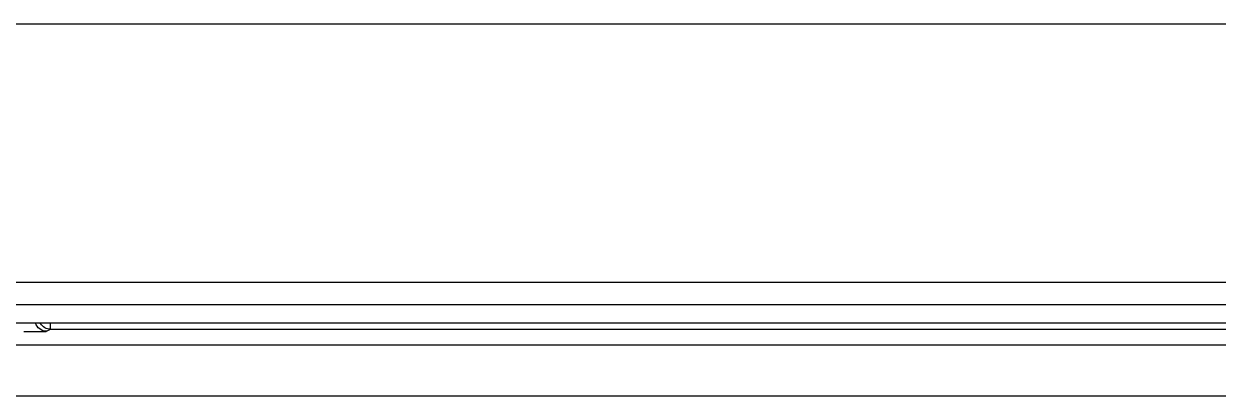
# Model space of a CAD drawing. Header units: millimetres. Extents: x -1584 to 3730, y -1918 to 2655.
# Drawn here: x 411.6 to 463.9, y -63.7 to -47.5 of the extents above; entities that cross this region are included whole.
import ezdxf

# ---------------------------------------------------------------- set-up
doc = ezdxf.new("R2010")
doc.units = ezdxf.units.MM
doc.header["$LTSCALE"] = 65.395
doc.layers.get('0').update_dxf_attribs({"linetype": 'CONTINUOUS'})
doc.layers.add('GEOM', color=7, linetype='CONTINUOUS')

msp = doc.modelspace()

# ---------------------------------------------------------------- linework, layer by layer
at = {"linetype": 'Continuous'}
msp.add_line((118.459, -47.45), (875.459, -47.45), dxfattribs=at)
at = {"layer": 'GEOM', "linetype": 'Continuous'}
for p, q in [((109.959, -58.75), (881.159, -58.75)), ((877.159, -59.75), (113.959, -59.75)), ((877.159, -60.55), (113.959, -60.55)), ((412.76, -60.819), (412.76, -60.568)), ((412.58, -60.909), (412.76, -60.819)), ((412.76, -60.819), (493.358, -60.819)), ((883.596, -61.522), (107.953, -61.522)), ((799.559, -63.745), (191.559, -63.745))]:
    msp.add_line(p, q, dxfattribs=at)
for points in [[(412.58, -60.909), (412.382, -60.909), (412.16, -60.744), (412.102, -60.555)], [(412.76, -60.819), (412.594, -60.819), (412.412, -60.715), (412.328, -60.572)]]:
    msp.add_open_spline(points, degree=3, dxfattribs=at)
for points, knots in [([(411.596, -60.922), (411.699, -60.922), (412.003, -60.92), (412.307, -60.919), (412.508, -60.913)], [0, 0, 0, 0, 0.337069, 1, 1, 1, 1]), ([(412.508, -60.913), (412.525, -60.912), (412.549, -60.909), (412.574, -60.912), (412.58, -60.909)], [0, 0, 0, 0, 0.719039, 1, 1, 1, 1])]:
    msp.add_open_spline(points, degree=3, knots=knots, dxfattribs=at)

doc.saveas('drawing.dxf')
